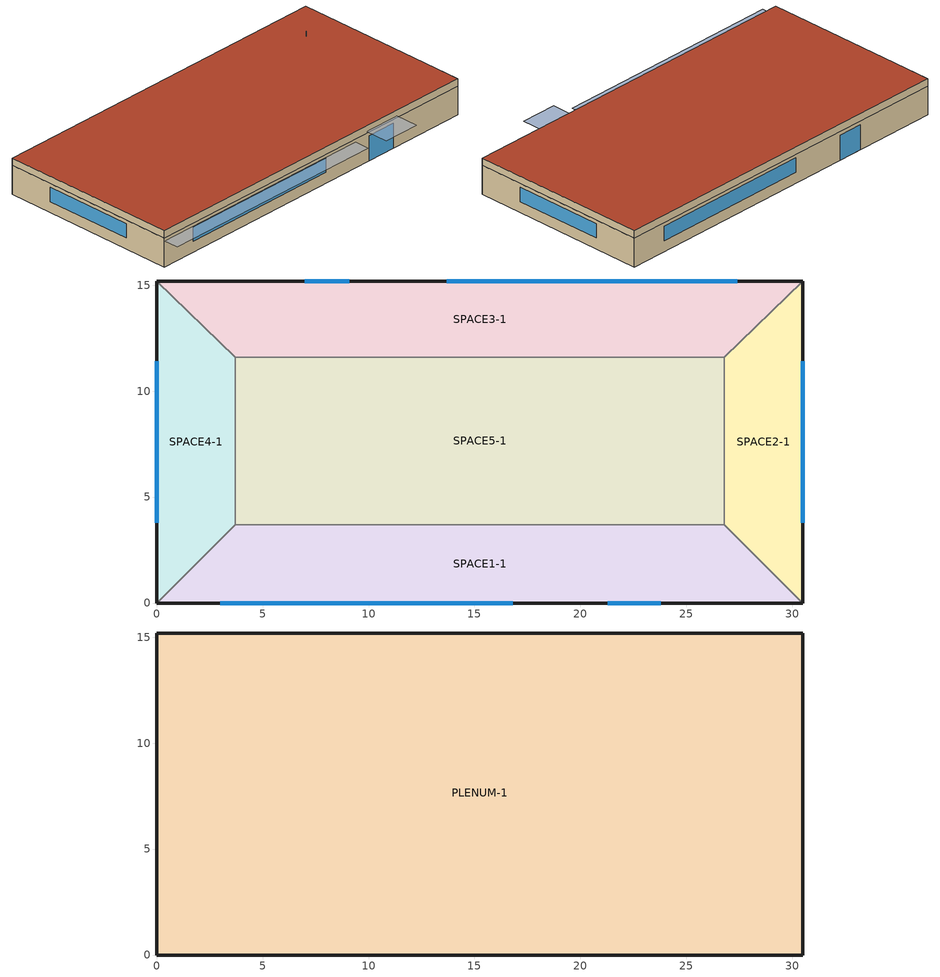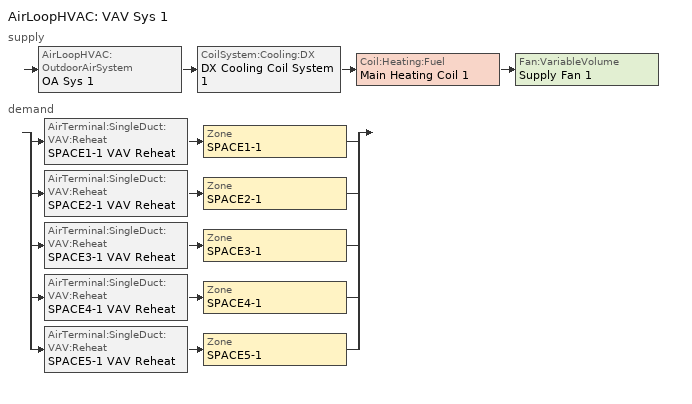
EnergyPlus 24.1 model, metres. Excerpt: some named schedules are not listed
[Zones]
SPACE3-1
 floor ground (FLOOR-SLAB-1): 26.8,11.6 3.7,11.6 0,15.2 30.5,15.2 z0
 wall outside (WALL-1): 30.5,15.2 0,15.2 z0:2.4
 wall to SPACE2-1 (INT-WALL-1): 26.8,11.6 30.5,15.2 z0:2.4
 wall to SPACE4-1 (INT-WALL-1): 0,15.2 3.7,11.6 z0:2.4
 wall to SPACE5-1 (INT-WALL-1): 3.7,11.6 26.8,11.6 z0:2.4
 window (Sgl Grey 3mm): 9.1,15.2 7,15.2 z0:2.1
 window (Dbl Clr 3mm/13mm Air): 27.4,15.2 13.7,15.2 z0.9:2.1
SPACE1-1
 floor ground (FLOOR-SLAB-1): 26.8,3.7 30.5,0 0,0 3.7,3.7 z0
 wall outside (WALL-1): 0,0 30.5,0 z0:2.4
 wall to SPACE2-1 (INT-WALL-1): 30.5,0 26.8,3.7 z0:2.4
 wall to SPACE4-1 (INT-WALL-1): 3.7,3.7 0,0 z0:2.4
 wall to SPACE5-1 (INT-WALL-1): 26.8,3.7 3.7,3.7 z0:2.4
 window (Sgl Grey 3mm): 21.3,0 23.8,0 z0:2.1
 window (Dbl Clr 3mm/13mm Air): 3,0 16.8,0 z0.9:2.1
SPACE2-1
 floor ground (FLOOR-SLAB-1): 26.8,11.6 30.5,15.2 30.5,0 26.8,3.7 z0
 wall outside (WALL-1): 30.5,0 30.5,15.2 z0:2.4
 wall to SPACE5-1 (INT-WALL-1): 26.8,11.6 26.8,3.7 z0:2.4
 window (Dbl Clr 3mm/13mm Air): 30.5,3.8 30.5,11.4 z0.9:2.1
SPACE4-1
 floor ground (FLOOR-SLAB-1): 3.7,3.7 0,0 0,15.2 3.7,11.6 z0
 wall outside (WALL-1): 0,15.2 0,0 z0:2.4
 wall to SPACE5-1 (INT-WALL-1): 3.7,3.7 3.7,11.6 z0:2.4
 window (Dbl Clr 3mm/13mm Air): 0,11.4 0,3.8 z0.9:2.1
SPACE5-1
 floor ground (FLOOR-SLAB-1): 26.8,11.6 26.8,3.7 3.7,3.7 3.7,11.6 z0
PLENUM-1
 floor to SPACE1-1 (CLNG-1): 26.8,3.7 30.5,0 0,0 3.7,3.7 z2.4
 floor to SPACE2-1 (CLNG-1): 26.8,11.6 30.5,15.2 30.5,0 26.8,3.7 z2.4
 floor to SPACE3-1 (CLNG-1): 26.8,11.6 3.7,11.6 0,15.2 30.5,15.2 z2.4
 floor to SPACE4-1 (CLNG-1): 3.7,3.7 0,0 0,15.2 3.7,11.6 z2.4
 floor to SPACE5-1 (CLNG-1): 26.8,11.6 26.8,3.7 3.7,3.7 3.7,11.6 z2.4
 wall outside (WALL-1): 30.5,15.2 0,15.2 0,0 30.5,0 30.5,15.2 z2.4:3
 roof outside (ROOF-1): 0,15.2 0,0 30.5,0 30.5,15.2 z3
shading: 0,-1.3 0,0 19.8,0 19.8,-1.3 z2.2; 21,-2 21,0 24.1,0 24.1,-2 z2.6
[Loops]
AirLoopHVAC 'VAV Sys 1'
 supply: AirLoopHVAC:OutdoorAirSystem 'OA Sys 1' > CoilSystem:Cooling:DX 'DX Cooling Coil System 1' > Coil:Heating:Fuel 'Main Heating Coil 1' > Fan:VariableVolume 'Supply Fan 1'
 demand: split
  | AirTerminal:SingleDuct:VAV:Reheat 'SPACE1-1 VAV Reheat' > Zone 'SPACE1-1'
  | AirTerminal:SingleDuct:VAV:Reheat 'SPACE2-1 VAV Reheat' > Zone 'SPACE2-1'
  | AirTerminal:SingleDuct:VAV:Reheat 'SPACE3-1 VAV Reheat' > Zone 'SPACE3-1'
  | AirTerminal:SingleDuct:VAV:Reheat 'SPACE4-1 VAV Reheat' > Zone 'SPACE4-1'
  | AirTerminal:SingleDuct:VAV:Reheat 'SPACE5-1 VAV Reheat' > Zone 'SPACE5-1'
[Building]
Building: Loads convergence tolerance value=0.04; Maximum number of warmup days=25; Minimum number of warmup days=6; North axis=0; Solar distribution=FullExterior; Temperature convergence tolerance value=0.4; Terrain=City
[Site:GroundTemperature:BuildingSurface]
20.03, 20.03, 20.13, 20.3, 20.43, 20.52, 20.62, 20.77, 20.78, 20.55, 20.44, 20.2
[Site:Location]
CHICAGO_IL_USA TMY2-94846: Elevation=190; Latitude=41.78; Longitude=-87.75; Time zone=-6
[SizingPeriod:DesignDay] Barometric pressure=99063; Day of month=21; Daylight saving time indicator=No; Humidity condition type=WetBulb; Rain indicator=No; Snow indicator=No; Solar model indicator=ASHRAEClearSky
Name | Daily dry bulb temperature range | Day type | Maximum dry bulb temperature | Month | Sky clearness | Wetbulb or dewpoint at maximum dry bulb | Wind direction | Wind speed
CHICAGO_IL_USA Annual Cooling 1% Design Conditions DB/MCWB | 10.7 | SummerDesignDay | 31.5 | 7 | 1 | 23 | 230 | 5.3
CHICAGO_IL_USA Annual Heating 99% Design Conditions DB | 0 | WinterDesignDay | -17.3 | 1 | 0 | -17.3 | 270 | 4.9
[Construction]
CLNG-1: MAT-CLNG-1
Dbl Clr 3mm/13mm Air: CLEAR 3MM, AIR 13MM, CLEAR 3MM
FLOOR-SLAB-1: CC03, CP01
INT-WALL-1: GP02, AL21, GP02
ROOF-1: RG01, BR01, IN46, WD01
Sgl Grey 3mm: GREY 3MM
WALL-1: WD01, PW03, IN02, GP01
[Material] Thermal absorptance=0.9
Name | Conductivity | Density | Roughness | Solar absorptance | Specific heat | Thickness | Visible absorptance
BR01 | 0.162 | 1121 | VeryRough | 0.7 | 1464 | 0.0095 | 0.7
CC03 | 1.31 | 2243 | MediumRough | 0.65 | 837 | 0.1016 | 0.65
GP01 | 0.16 | 801 | MediumSmooth | 0.75 | 837 | 0.0127 | 0.75
GP02 | 0.16 | 801 | MediumSmooth | 0.75 | 837 | 0.0159 | 0.75
IN02 | 0.043 | 10 | Rough | 0.75 | 837 | 0.0901 | 0.75
IN46 | 0.023 | 24 | VeryRough | 0.5 | 1590 | 0.0762 | 0.5
PW03 | 0.115 | 545 | MediumSmooth | 0.78 | 1213 | 0.0127 | 0.78
RG01 | 1.442 | 881 | Rough | 0.65 | 1674 | 0.0127 | 0.65
WD01 | 0.115 | 513 | MediumSmooth | 0.78 | 1381 | 0.0191 | 0.78
[Material:AirGap]
AL21: Thermal resistance=0.157
[Material:NoMass] Roughness=Rough
Name | Solar absorptance | Thermal absorptance | Thermal resistance | Visible absorptance
CP01 | 0.75 | 0.9 | 0.367 | 0.75
MAT-CLNG-1 | 0.65 | 0.65 | 0.652259 | 0.65
[WindowMaterial:Gas]
AIR 13MM: Gas type=Air; Thickness=0.0127
[WindowMaterial:Glazing] Back side infrared hemispherical emissivity=0.84; Conductivity=0.9; Front side infrared hemispherical emissivity=0.84; Infrared transmittance at normal incidence=0; Optical data type=SpectralAverage; Thickness=0.003
Name | Back side solar reflectance at normal incidence | Back side visible reflectance at normal incidence | Front side solar reflectance at normal incidence | Front side visible reflectance at normal incidence | Solar transmittance at normal incidence | Visible transmittance at normal incidence
CLEAR 3MM | 0.075 | 0.081 | 0.075 | 0.081 | 0.837 | 0.898
GREY 3MM | 0.061 | 0.061 | 0.061 | 0.061 | 0.626 | 0.611
[AirLoopHVAC]
VAV Sys 1: Design supply air flow rate=Autosize
[AirLoopHVAC:ReturnPlenum]
Return-Plenum-1: Zone=PLENUM-1
[AirTerminal:SingleDuct:VAV:Reheat] Availability schedule=ReheatCoilAvailSched; Constant minimum air flow fraction=0.3; Convergence tolerance=0.001; Damper heating action=ReverseWithLimits; Maximum air flow rate=Autosize; Maximum flow fraction during reheat=Autosize; Maximum flow per zone floor area during reheat=Autosize; Maximum hot water or steam flow rate=0; Minimum hot water or steam flow rate=0; Zone minimum air flow input method=Constant
Name | Reheat coil
SPACE1-1 VAV Reheat | SPACE1-1 Zone Coil
SPACE2-1 VAV Reheat | SPACE2-1 Zone Coil
SPACE3-1 VAV Reheat | SPACE3-1 Zone Coil
SPACE4-1 VAV Reheat | SPACE4-1 Zone Coil
SPACE5-1 VAV Reheat | SPACE5-1 Zone Coil
[AvailabilityManager:Scheduled]
VAV Sys 1 Avail: Schedule=FanAvailSched
[Coil:Cooling:DX:TwoSpeed]
Main Cooling Coil 1: Availability schedule=CoolingCoilAvailSched; Energy input ratio function of flow fraction curve=PackagedRatedCoolEIRFFlow; Energy input ratio function of temperature curve=VarSpeedCoolEIRFT; High speed gross rated cooling cop=3; High speed gross rated total cooling capacity=Autosize; High speed rated air flow rate=Autosize; High speed rated sensible heat ratio=0.8; Low speed energy input ratio function of temperature curve=VarSpeedCoolEIRLSFT; Low speed gross rated cooling cop=4.2; Low speed gross rated sensible heat ratio=0.8; Low speed gross rated total cooling capacity=Autosize; Low speed rated air flow rate=Autosize; Low speed total cooling capacity function of temperature curve=VarSpeedCoolCapLSFT; Part load fraction correlation curve=VarSpeedCyclingPLFFPLR; Total cooling capacity function of flow fraction curve=PackagedRatedCoolCapFFlow; Total cooling capacity function of temperature curve=VarSpeedCoolCapFT; Unit internal static air pressure=450
[Coil:Heating:Fuel] Availability schedule=ReheatCoilAvailSched; Burner efficiency=0.8; Fuel type=NaturalGas; Nominal capacity=Autosize
Main heating Coil 1; SPACE1-1 Zone Coil; SPACE2-1 Zone Coil; SPACE3-1 Zone Coil; SPACE4-1 Zone Coil; SPACE5-1 Zone Coil
[CoilSystem:Cooling:DX]
DX Cooling Coil System 1: Availability schedule=CoolingCoilAvailSched; Cooling coil=Main Cooling Coil 1
[Controller:OutdoorAir]
OA Controller 1: Economizer control action type=ModulateFlow; Economizer control type=FixedDryBulb; Economizer maximum limit dry bulb temperature=19; Economizer minimum limit dry bulb temperature=4; Lockout type=NoLockout; Maximum outdoor air flow rate=Autosize; Minimum limit type=ProportionalMinimum; Minimum outdoor air flow rate=Autosize; Minimum outdoor air schedule=Min OA Sched
[DesignSpecification:OutdoorAir] Outdoor air flow per person=0.00944; Outdoor air flow per zone=0; Outdoor air flow per zone floor area=0; Outdoor air method=Flow/Person
SZ DSOA SPACE1-1; SZ DSOA SPACE2-1; SZ DSOA SPACE3-1; SZ DSOA SPACE4-1; SZ DSOA SPACE5-1
[ElectricEquipment] Design level calculation method=EquipmentLevel; Fraction latent=0; Fraction lost=0; Schedule=EQUIP-1
Name | Design level | End use subcategory | Fraction radiant | Zone or zonelist or space or spacelist
SPACE1-1 ElecEq 1 | 1056 | Computers | 0.3 | SPACE1-1
SPACE1-1 ElecEq 2 | 200 | Copy Machines | 0.3 | SPACE1-1
SPACE1-1 ElecEq 3 | 200 | People Movers | 0.1 | SPACE1-1
SPACE2-1 ElecEq 1 | 456 | Computers | 0.3 | SPACE2-1
SPACE3-1 ElecEq 1 | 1056 | Computers | 0.3 | SPACE3-1
SPACE3-1 ElecEq 2 | 200 | Fax Machines | 0.3 | SPACE3-1
SPACE4-1 ElecEq 1 | 100 | Laundry | 0.3 | SPACE4-1
SPACE5-1 ElecEq 1 | 1976 | Computers | 0.3 | SPACE5-1
[Exterior:FuelEquipment]
Parking Garage Fans: Design level=1000; End use subcategory=Parking Garage Ventilation; Fuel use type=Electricity; Schedule=Always On Sch
[Exterior:Lights] Schedule=Always On Sch
Name | Control option | Design level | End use subcategory
OutsideLightsDuskToDawn | AstronomicalClock | 1500 | Grounds Lighting
OutsideLightsSchedule | AstronomicalClock | 1000 | Facade Lighting
Parking Garage Lights | ScheduleNameOnly | 800 | Parking Lighting
[Fan:VariableVolume]
Supply Fan 1: Availability schedule=FanAvailSched; End use subcategory=Interior Ventilation; Fan power coefficient 1=0.00153024; Fan power coefficient 2=0.00520806; Fan power coefficient 3=1.10862; Fan power coefficient 4=-0.116356; Fan power coefficient 5=0; Fan power minimum flow fraction=0.25; Fan power minimum flow rate input method=Fraction; Fan total efficiency=0.7; Maximum flow rate=Autosize; Motor efficiency=0.9; Motor in airstream fraction=1; Pressure rise=600
[Fan:ZoneExhaust] Availability schedule=Always On Sch; Fan total efficiency=0.7
Name | End use subcategory | Maximum flow rate | Pressure rise
Fume Hood Fan | Fume Hoods | 0.0002 | 800
Kitchen Exhaust Fan | Kitchen Exhaust | 0.0001 | 500
[GasEquipment] Carbon dioxide generation rate=0; Design level calculation method=EquipmentLevel; Fraction latent=0; Fraction lost=0; Fraction radiant=0.3; Schedule=EQUIP-1
Name | Design level | End use subcategory | Zone or zonelist or space or spacelist
SPACE2-1 GasEq 1 | 1000 | Cooking | SPACE2-1
SPACE4-1 GasEq 1 | 808 | Laundry | SPACE4-1
[GeometryTransform]
GeometryTransform 1: Current aspect ratio=2; New aspect ratio=4; Plane of transform=XY
[HotWaterEquipment]
SPACE2-1 HWEq 1: Design level=300; Design level calculation method=EquipmentLevel; End use subcategory=Dishwashing; Fraction latent=0.2; Fraction lost=0.5; Fraction radiant=0.1; Schedule=EQUIP-1; Zone or zonelist or space or spacelist=SPACE2-1
[Lights] Design level calculation method=LightingLevel; Fraction radiant=0.59; Fraction visible=0.2; Return air fraction=0.2; Schedule=LIGHTS-1
Name | End use subcategory | Fraction replaceable | Lighting level | Zone or zonelist or space or spacelist
SPACE1-1 Lights 1 | General | 1 | 1584 | SPACE1-1
SPACE1-1 Lights 2 | Task Lights | 0 | 480 | SPACE1-1
SPACE2-1 Lights 1 |  | 1 | 684 | SPACE2-1
SPACE2-1 Lights 2 | Accent Lighting | 0 | 684 | SPACE2-1
SPACE3-1 Lights 1 | General | 1 | 1584 | SPACE3-1
SPACE3-1 Lights 2 | Task Lights | 1 | 480 | SPACE3-1
SPACE4-1 Lights 1 |  | 1 | 684 | SPACE4-1
SPACE5-1 Lights 1 | General | 1 | 2964 | SPACE5-1
SPACE5-1 Lights 2 | Task Lights | 0 | 2964 | SPACE5-1
[People] Activity level schedule=ActSchd; Fraction radiant=0.3; Number of people calculation method=People; Number of people schedule=OCCUPY-1; Sensible heat fraction=0.55
Name | Number of people | Zone or zonelist or space or spacelist
SPACE1-1 People 1 | 11 | SPACE1-1
SPACE2-1 People 1 | 5 | SPACE2-1
SPACE3-1 People 1 | 11 | SPACE3-1
SPACE4-1 People 1 | 5 | SPACE4-1
SPACE5-1 People 1 | 20 | SPACE5-1
[SetpointManager:MixedAir]
Mixed Air and Coil Exit Temp Manager 1: Control variable=Temperature; Setpoint node or nodelist=Supply Fan Upstream Nodes
[SetpointManager:Scheduled]
Supply Air Temp Manager 1: Control variable=Temperature; Schedule=Seasonal Reset Supply Air Temp Sch; Setpoint node or nodelist=Supply Air Temp Nodes 1
[Sizing:System]
VAV Sys 1: 100 outdoor air in cooling=No; 100 outdoor air in heating=No; Central cooling capacity control method=VAV; Central cooling design supply air humidity ratio=0.009; Central cooling design supply air temperature=16; Central heating design supply air humidity ratio=0.009; Central heating design supply air temperature=18; Central heating maximum system air flow ratio=0.3; Cooling design capacity=Autosize; Cooling design capacity method=CoolingDesignCapacity; Cooling supply air flow rate=0; Cooling supply air flow rate method=DesignDay; Design outdoor air flow rate=Autosize; Heating design capacity=Autosize; Heating design capacity method=HeatingDesignCapacity; Heating supply air flow rate=0; Heating supply air flow rate method=DesignDay; Precool design humidity ratio=0.008; Precool design temperature=11; Preheat design humidity ratio=0.008; Preheat design temperature=7; Type of load to size on=Sensible; Type of zone sum to use=NonCoincident; Zone maximum outdoor air fraction=1
[Sizing:Zone] Account for dedicated outdoor air system=No; Cooling design air flow method=DesignDay; Cooling design air flow rate=0; Dedicated outdoor air high setpoint temperature for design=Autosize; Dedicated outdoor air low setpoint temperature for design=Autosize; Dedicated outdoor air system control strategy=NeutralSupplyAir; Heating design air flow method=DesignDay; Heating design air flow rate=0; Zone cooling design supply air humidity ratio=0.009; Zone cooling design supply air temperature=16; Zone cooling design supply air temperature input method=SupplyAirTemperature; Zone cooling sizing factor=0; Zone heating design supply air humidity ratio=0.004; Zone heating design supply air temperature=50; Zone heating design supply air temperature input method=SupplyAirTemperature; Zone heating sizing factor=0
Name | Design specification outdoor air object
SPACE1-1 | SZ DSOA SPACE1-1
SPACE2-1 | SZ DSOA SPACE2-1
SPACE3-1 | SZ DSOA SPACE3-1
SPACE4-1 | SZ DSOA SPACE4-1
SPACE5-1 | SZ DSOA SPACE5-1
[SteamEquipment]
SPACE4-1 ElecEq 1: Design level=1050; Design level calculation method=EquipmentLevel; End use subcategory=Laundry; Fraction latent=0.5; Fraction lost=0; Fraction radiant=0.3; Schedule=EQUIP-1; Zone or zonelist or space or spacelist=SPACE4-1
[ThermostatSetpoint:DualSetpoint]
DualSetPoint: Cooling setpoint temperature schedule=Clg-SetP-Sch; Heating setpoint temperature schedule=Htg-SetP-Sch
[ThermostatSetpoint:SingleCooling]
CoolingSetpoint: Setpoint temperature schedule=Clg-SetP-Sch
[ThermostatSetpoint:SingleHeating]
HeatingSetpoint: Setpoint temperature schedule=Htg-SetP-Sch
[WaterUse:Equipment] Hot water supply temperature schedule=Hot Water Supply Temp Schedule
Name | End use subcategory | Flow rate fraction schedule | Peak flow rate | Target temperature schedule
SPACE1-1 DHW 1; SPACE3-1 DHW 1 | Bathrooms | Bathroom Flow Frac Sch | 0.00015 | Bathroom Target Temp Schedule
SPACE2-1 DHW 1 | Kitchen Sink | Kitchen Flow Frac Sch | 0.0004 | Kitchen Target Temp Schedule
[Zone] Multiplier=1; Type=1
Name | Ceiling height | Volume
PLENUM-1 | 0.6096 | 283.2
SPACE1-1; SPACE3-1 | 2.4384 | 239.247
SPACE2-1; SPACE4-1 | 2.4384 | 103.311
SPACE5-1 | 2.4384 | 447.683
[ZoneBaseboard:OutdoorTemperatureControlled]
SPACE4-1 BBHeat 1: Capacity at high temperature=500; Capacity at low temperature=1500; End use subcategory=Baseboard Heat; Fraction radiant=0.5; High temperature=10; Low temperature=0; Schedule=EQUIP-1; Zone or zonelist or space or spacelist=SPACE4-1
[ZoneControl:Thermostat] Control 1=CoolingSetPoint; Control 2=HeatingSetpoint; Control 3=DualSetPoint; Control type schedule=Zone Control Type Sched
Name | Zone or zonelist
SPACE1-1 Control | SPACE1-1
SPACE2-1 Control | SPACE2-1
SPACE3-1 Control | SPACE3-1
SPACE4-1 Control | SPACE4-1
SPACE5-1 Control | SPACE5-1
[Zone equipment]
SPACE1-1: SPACE1-1 VAV Reheat
SPACE2-1: SPACE2-1 VAV Reheat, Kitchen Exhaust Fan
SPACE3-1: SPACE3-1 VAV Reheat, Fume Hood Fan
SPACE4-1: SPACE4-1 VAV Reheat
SPACE5-1: SPACE5-1 VAV Reheat
[ZoneInfiltration:DesignFlowRate] Constant term coefficient=0; Design flow rate calculation method=Flow/Zone; Schedule=INFIL-SCH; Temperature term coefficient=0; Velocity squared term coefficient=0; Velocity term coefficient=0.2237
Name | Design flow rate | Zone or zonelist or space or spacelist
SPACE1-1 Infil 1 | 0.0167 | SPACE1-1
SPACE2-1 Infil 1 | 0.00717 | SPACE2-1
SPACE3-1 Infil 1 | 0.0167 | SPACE3-1
SPACE4-1 Infil 1 | 0.00717 | SPACE4-1
SPACE5-1 Infil 1 | 0.031089 | SPACE5-1
[Curve:Biquadratic] Input unit type for x=Temperature; Input unit type for y=Temperature; Maximum value of x=23.88889; Maximum value of y=46.11111; Minimum value of x=12.77778; Minimum value of y=23.88889; Output unit type=Dimensionless
Name | Coefficient1 constant | Coefficient2 x | Coefficient3 x 2 | Coefficient4 y | Coefficient5 y 2 | Coefficient6 x y
VarSpeedCoolCapFT; VarSpeedCoolCapLSFT | 0.476428 | 0.0401147 | 0.000226411 | -0.000827136 | -7.3224e-06 | -0.000446278
VarSpeedCoolEIRFT | 0.632475 | -0.0121321 | 0.000507773 | 0.0155377 | 0.00027284 | -0.000679201
VarSpeedCoolEIRLSFT | 0.774645 | -0.0343731 | 0.000783173 | 0.0146596 | 0.000488851 | -0.000752036
[Curve:Cubic] Input unit type for x=Dimensionless; Maximum value of x=1.5; Minimum value of x=0.5; Output unit type=Dimensionless
Name | Coefficient1 constant | Coefficient2 x | Coefficient3 x 2 | Coefficient4 x 3
PackagedRatedCoolCapFFlow | 0.472786 | 1.24334 | -1.03871 | 0.322578
PackagedRatedCoolEIRFFlow | 1.00795 | 0.345441 | -0.692289 | 0.338899
[Curve:Quadratic]
VarSpeedCyclingPLFFPLR: Maximum value of x=1; Minimum value of x=0; Coefficient1 constant=0.85; Coefficient2 x=0.15; Coefficient3 x 2=0
[Schedule:Compact]
ActSchd: Through: 12/31, For: AllDays, Until: 24:00, 117.24
Always On Sch: THROUGH: 12/31, FOR: AllDays, UNTIL: 24:00, 1
Bathroom Flow Frac Sch: THROUGH: 12/31, FOR: AllDays, UNTIL: 4:00, 0, UNTIL: 8:00, 0.1, UNTIL: 12:00, 0.3, UNTIL: 16:00, 0.5, UNTIL: 20:00, 0.2, UNTIL: 24:00, 0
Bathroom Target Temp Schedule: Through: 12/31, For: AllDays, Until: 24:00, 40
Clg-SetP-Sch: Through: 12/31, For: SummerDesignDay, Until: 24:00, 23.9, For: WinterDesignDay, Until: 24:00, 40, For: WeekDays, Until: 7:00, 40, Until: 18:00, 23.9, Until: 24:00, 40, For: WeekEnds Holiday, Until: 7:00, 40, Until: 13:00, 23.9, Until: 24:00, 32.2, For: AllOtherDays, Until: 7:00, 40, Until: 18:00, 23.9, Until: 24:00, 40
CoolingCoilAvailSched: Through: 3/31, For: AllDays, Until: 24:00, 0, Through: 9/30, For: WeekDays, Until: 7:00, 0, Until: 17:00, 1, Until: 24:00, 0, For: SummerDesignDay WinterDesignDay, Until: 24:00, 1, For: AllOtherDays, Until: 24:00, 0, Through: 12/31, For: AllDays, Until: 24:00, 0
EQUIP-1: Through: 12/31, For: WeekDays SummerDesignDay CustomDay1 CustomDay2, Until: 8:00, 0.02, Until: 9:00, 0.4, Until: 14:00, 0.9, Until: 15:00, 0.8, Until: 16:00, 0.7, Until: 18:00, 0.5, Until: 20:00, 0.3, Until: 24:00, 0.02, For: Weekends WinterDesignDay Holiday, Until: 24:00, 0.2
FanAvailSched; ReheatCoilAvailSched: Through: 3/31, For: AllDays, Until: 24:00, 1, Through: 9/30, For: WeekDays, Until: 7:00, 0, Until: 17:00, 1, Until: 24:00, 0, For: SummerDesignDay WinterDesignDay, Until: 24:00, 1, For: AllOtherDays, Until: 24:00, 0, Through: 12/31, For: AllDays, Until: 24:00, 1
Hot Water Supply Temp Schedule: Through: 12/31, For: AllDays, Until: 24:00, 60
INFIL-SCH: Through: 3/31, For: AllDays, Until: 24:00, 1, Through: 10/31, For: AllDays, Until: 24:00, 0, Through: 12/31, For: AllDays, Until: 24:00, 1
Kitchen Flow Frac Sch: THROUGH: 12/31, FOR: AllDays, UNTIL: 8:00, 0, UNTIL: 9:00, 0.8, UNTIL: 10:00, 0.6, UNTIL: 12:00, 0, UNTIL: 14:00, 1, UNTIL: 24:00, 0
Kitchen Target Temp Schedule: Through: 12/31, For: AllDays, Until: 24:00, 50
LIGHTS-1: Through: 12/31, For: WeekDays SummerDesignDay CustomDay1 CustomDay2, Until: 8:00, 0.05, Until: 9:00, 0.9, Until: 10:00, 0.95, Until: 11:00, 1, Until: 12:00, 0.95, Until: 13:00, 0.8, Until: 14:00, 0.9, Until: 18:00, 1, Until: 19:00, 0.6, Until: 21:00, 0.2, Until: 24:00, 0.05, For: Weekends WinterDesignDay Holiday, Until: 24:00, 0.05
Min OA Sched: Through: 12/31, For: Weekdays, Until: 6:00, 0.02, Until: 18:00, 1, Until: 24:00, 0.02, For: AllOtherDays, Until: 24:00, 0.02
OCCUPY-1: Through: 12/31, For: WeekDays SummerDesignDay CustomDay1 CustomDay2, Until: 8:00, 0, Until: 11:00, 1, Until: 12:00, 0.8, Until: 13:00, 0.4, Until: 14:00, 0.8, Until: 18:00, 1, Until: 19:00, 0.5, Until: 21:00, 0.1, Until: 24:00, 0, For: Weekends WinterDesignDay Holiday, Until: 24:00, 0
Seasonal Reset Supply Air Temp Sch: Through: 3/31, For: AllDays, Until: 24:00, 17, Through: 9/30, For: AllDays, Until: 24:00, 15, Through: 12/31, For: AllDays, Until: 24:00, 17
Zone Control Type Sched: Through: 12/31, For: SummerDesignDay, Until: 24:00, 2, For: WinterDesignDay, Until: 24:00, 1, For: AllOtherDays, Until: 24:00, 4
